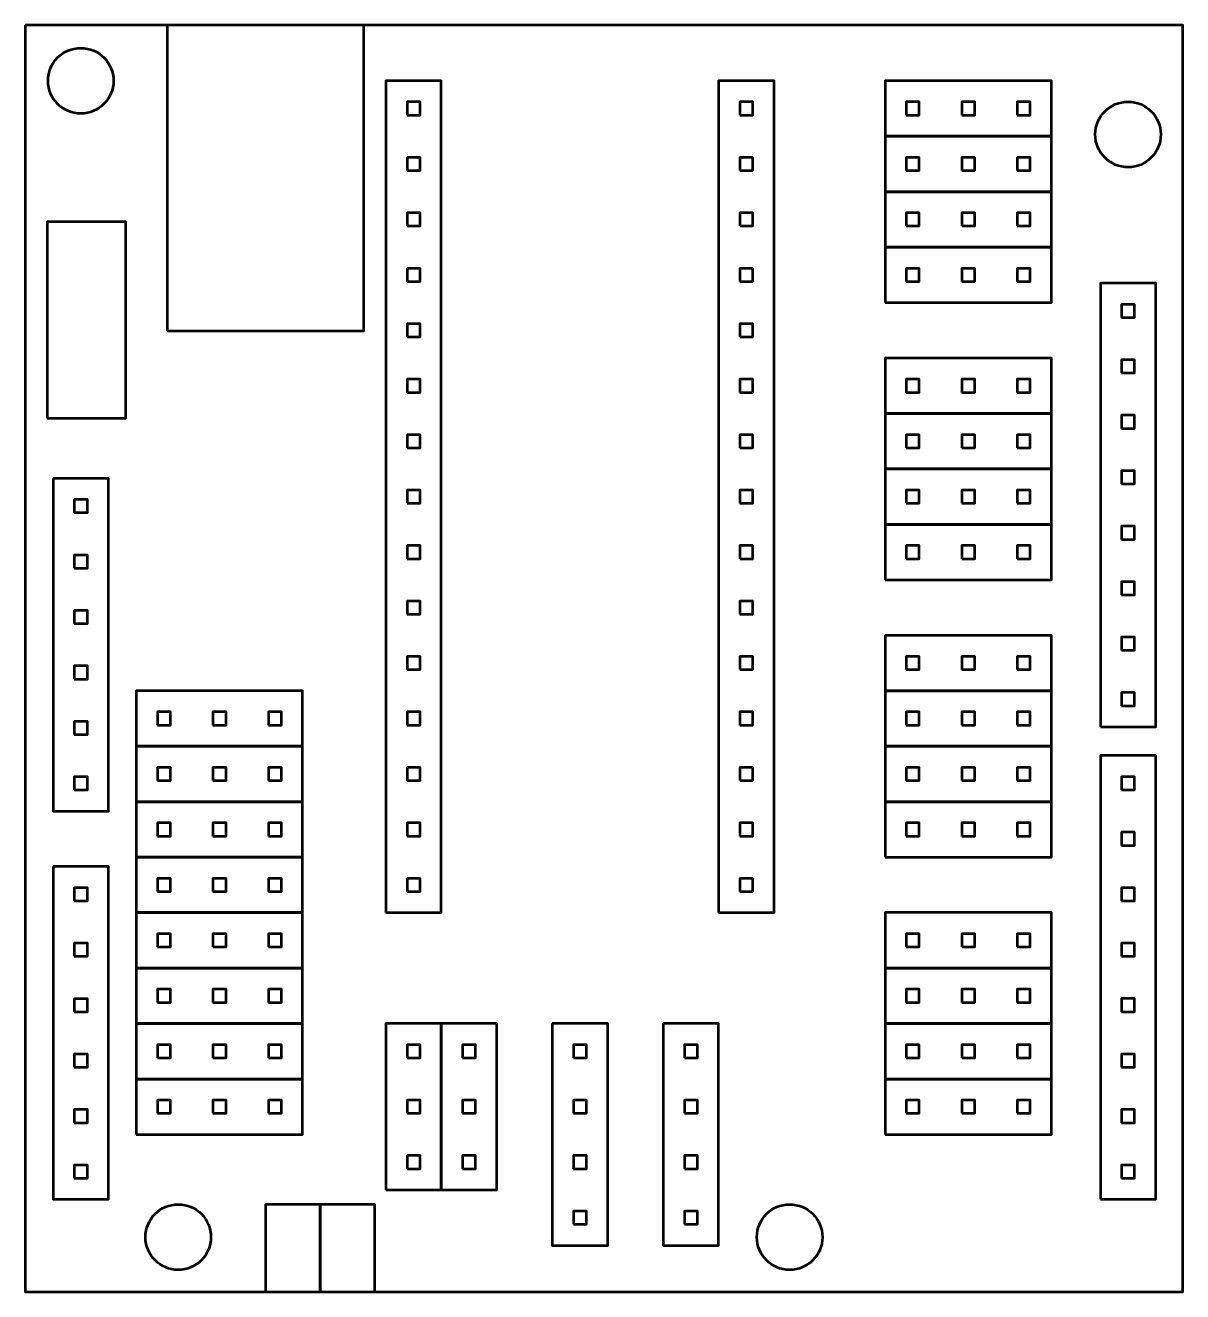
# Model space of a CAD drawing. Header units: centimetres. Extents: x -55 to 43, y -73 to 74.
# Drawn here: x 27.35 to 32.65, y 46.6 to 52.4 of the extents above; entities that cross this region are included whole.
import ezdxf

# ---------------------------------------------------------------- set-up
doc = ezdxf.new("R2010")
doc.units = ezdxf.units.CM
doc.header["$MEASUREMENT"] = 0
doc.layers.add('Layer 1', color=7, linetype='Continuous')

msp = doc.modelspace()

# ---------------------------------------------------------------- linework, layer by layer
at = {"layer": 'Layer 1', "lineweight": 53}
for points in [[(28, 51), (28.9, 51), (28.9, 52.4), (28, 52.4), (28, 51)], [(29.001, 48.33599), (29.255, 48.33599), (29.255, 52.14599), (29.001, 52.14599), (29.001, 48.33599)], [(30.525, 48.33599), (30.779, 48.33599), (30.779, 52.14599), (30.525, 52.14599), (30.525, 48.33599)], [(29.098, 51.989), (29.158, 51.989), (29.158, 52.049), (29.098, 52.049), (29.098, 51.989)], [(30.622, 51.989), (30.682, 51.989), (30.682, 52.049), (30.622, 52.049), (30.622, 51.989)], [(29.098, 51.735), (29.158, 51.735), (29.158, 51.795), (29.098, 51.795), (29.098, 51.735)], [(30.622, 51.735), (30.682, 51.735), (30.682, 51.795), (30.622, 51.795), (30.622, 51.735)], [(29.098, 51.481), (29.158, 51.481), (29.158, 51.541), (29.098, 51.541), (29.098, 51.481)], [(30.622, 51.481), (30.682, 51.481), (30.682, 51.541), (30.622, 51.541), (30.622, 51.481)], [(27.45, 50.6), (27.81, 50.6), (27.81, 51.5), (27.45, 51.5), (27.45, 50.6)], [(29.098, 51.227), (29.158, 51.227), (29.158, 51.287), (29.098, 51.287), (29.098, 51.227)], [(30.622, 51.227), (30.682, 51.227), (30.682, 51.287), (30.622, 51.287), (30.622, 51.227)], [(32.273, 49.18675), (32.527, 49.18675), (32.527, 51.21875), (32.273, 51.21875), (32.273, 49.18675)], [(32.37, 51.06175), (32.43, 51.06175), (32.43, 51.12175), (32.37, 51.12175), (32.37, 51.06175)], [(29.098, 50.973), (29.158, 50.973), (29.158, 51.033), (29.098, 51.033), (29.098, 50.973)], [(30.622, 50.973), (30.682, 50.973), (30.682, 51.033), (30.622, 51.033), (30.622, 50.973)], [(32.37, 50.80775), (32.43, 50.80775), (32.43, 50.86775), (32.37, 50.86775), (32.37, 50.80775)], [(29.098, 50.719), (29.158, 50.719), (29.158, 50.779), (29.098, 50.779), (29.098, 50.719)], [(30.622, 50.719), (30.682, 50.719), (30.682, 50.779), (30.622, 50.779), (30.622, 50.719)], [(32.37, 50.55375), (32.43, 50.55375), (32.43, 50.61375), (32.37, 50.61375), (32.37, 50.55375)], [(29.098, 50.465), (29.158, 50.465), (29.158, 50.525), (29.098, 50.525), (29.098, 50.465)], [(30.622, 50.465), (30.682, 50.465), (30.682, 50.525), (30.622, 50.525), (30.622, 50.465)], [(32.37, 50.29975), (32.43, 50.29975), (32.43, 50.35975), (32.37, 50.35975), (32.37, 50.29975)], [(27.574, 50.168), (27.634, 50.168), (27.634, 50.228), (27.574, 50.228), (27.574, 50.168)], [(29.098, 50.211), (29.158, 50.211), (29.158, 50.271), (29.098, 50.271), (29.098, 50.211)], [(30.622, 50.211), (30.682, 50.211), (30.682, 50.271), (30.622, 50.271), (30.622, 50.211)], [(32.37, 50.04575), (32.43, 50.04575), (32.43, 50.10575), (32.37, 50.10575), (32.37, 50.04575)], [(29.098, 49.957), (29.158, 49.957), (29.158, 50.017), (29.098, 50.017), (29.098, 49.957)], [(30.622, 49.957), (30.682, 49.957), (30.682, 50.017), (30.622, 50.017), (30.622, 49.957)], [(27.574, 49.914), (27.634, 49.914), (27.634, 49.974), (27.574, 49.974), (27.574, 49.914)], [(32.37, 49.79175), (32.43, 49.79175), (32.43, 49.85175), (32.37, 49.85175), (32.37, 49.79175)], [(27.574, 49.66), (27.634, 49.66), (27.634, 49.72), (27.574, 49.72), (27.574, 49.66)], [(29.098, 49.703), (29.158, 49.703), (29.158, 49.763), (29.098, 49.763), (29.098, 49.703)], [(30.622, 49.703), (30.682, 49.703), (30.682, 49.763), (30.622, 49.763), (30.622, 49.703)], [(32.37, 49.53775), (32.43, 49.53775), (32.43, 49.59775), (32.37, 49.59775), (32.37, 49.53775)], [(29.098, 49.449), (29.158, 49.449), (29.158, 49.509), (29.098, 49.509), (29.098, 49.449)], [(30.622, 49.449), (30.682, 49.449), (30.682, 49.509), (30.622, 49.509), (30.622, 49.449)], [(27.574, 49.406), (27.634, 49.406), (27.634, 49.466), (27.574, 49.466), (27.574, 49.406)], [(32.37, 49.28375), (32.43, 49.28375), (32.43, 49.34375), (32.37, 49.34375), (32.37, 49.28375)], [(29.098, 49.195), (29.158, 49.195), (29.158, 49.255), (29.098, 49.255), (29.098, 49.195)], [(30.622, 49.195), (30.682, 49.195), (30.682, 49.255), (30.622, 49.255), (30.622, 49.195)], [(27.574, 49.152), (27.634, 49.152), (27.634, 49.212), (27.574, 49.212), (27.574, 49.152)], [(32.273, 47.02301), (32.527, 47.02301), (32.527, 49.05501), (32.273, 49.05501), (32.273, 47.02301)], [(27.574, 48.898), (27.634, 48.898), (27.634, 48.958), (27.574, 48.958), (27.574, 48.898)], [(29.098, 48.941), (29.158, 48.941), (29.158, 49.001), (29.098, 49.001), (29.098, 48.941)], [(30.622, 48.941), (30.682, 48.941), (30.682, 49.001), (30.622, 49.001), (30.622, 48.941)], [(32.37, 48.89801), (32.43, 48.89801), (32.43, 48.95801), (32.37, 48.95801), (32.37, 48.89801)], [(29.098, 48.687), (29.158, 48.687), (29.158, 48.747), (29.098, 48.747), (29.098, 48.687)], [(30.622, 48.687), (30.682, 48.687), (30.682, 48.747), (30.622, 48.747), (30.622, 48.687)], [(32.37, 48.64401), (32.43, 48.64401), (32.43, 48.70401), (32.37, 48.70401), (32.37, 48.64401)], [(29.098, 48.433), (29.158, 48.433), (29.158, 48.493), (29.098, 48.493), (29.098, 48.433)], [(30.622, 48.433), (30.682, 48.433), (30.682, 48.493), (30.622, 48.493), (30.622, 48.433)], [(27.574, 48.39), (27.634, 48.39), (27.634, 48.45), (27.574, 48.45), (27.574, 48.39)], [(32.37, 48.39001), (32.43, 48.39001), (32.43, 48.45001), (32.37, 48.45001), (32.37, 48.39001)], [(27.574, 48.136), (27.634, 48.136), (27.634, 48.196), (27.574, 48.196), (27.574, 48.136)], [(32.37, 48.13601), (32.43, 48.13601), (32.43, 48.19601), (32.37, 48.19601), (32.37, 48.13601)], [(27.574, 47.882), (27.634, 47.882), (27.634, 47.942), (27.574, 47.942), (27.574, 47.882)], [(32.37, 47.88201), (32.43, 47.88201), (32.43, 47.94201), (32.37, 47.94201), (32.37, 47.88201)], [(29.001, 47.066), (29.255, 47.066), (29.255, 47.828), (29.001, 47.828), (29.001, 47.066)], [(29.255, 47.066), (29.509, 47.066), (29.509, 47.828), (29.255, 47.828), (29.255, 47.066)], [(27.574, 47.628), (27.634, 47.628), (27.634, 47.688), (27.574, 47.688), (27.574, 47.628)], [(29.098, 47.671), (29.158, 47.671), (29.158, 47.731), (29.098, 47.731), (29.098, 47.671)], [(29.352, 47.671), (29.412, 47.671), (29.412, 47.731), (29.352, 47.731), (29.352, 47.671)], [(29.86, 47.671), (29.92, 47.671), (29.92, 47.731), (29.86, 47.731), (29.86, 47.671)], [(30.368, 47.671), (30.428, 47.671), (30.428, 47.731), (30.368, 47.731), (30.368, 47.671)], [(32.37, 47.62801), (32.43, 47.62801), (32.43, 47.68801), (32.37, 47.68801), (32.37, 47.62801)], [(29.098, 47.417), (29.158, 47.417), (29.158, 47.477), (29.098, 47.477), (29.098, 47.417)], [(29.352, 47.417), (29.412, 47.417), (29.412, 47.477), (29.352, 47.477), (29.352, 47.417)], [(29.86, 47.417), (29.92, 47.417), (29.92, 47.477), (29.86, 47.477), (29.86, 47.417)], [(30.368, 47.417), (30.428, 47.417), (30.428, 47.477), (30.368, 47.477), (30.368, 47.417)], [(27.574, 47.374), (27.634, 47.374), (27.634, 47.434), (27.574, 47.434), (27.574, 47.374)], [(32.37, 47.37401), (32.43, 47.37401), (32.43, 47.43401), (32.37, 47.43401), (32.37, 47.37401)], [(29.098, 47.163), (29.158, 47.163), (29.158, 47.223), (29.098, 47.223), (29.098, 47.163)], [(29.352, 47.163), (29.412, 47.163), (29.412, 47.223), (29.352, 47.223), (29.352, 47.163)], [(29.86, 47.163), (29.92, 47.163), (29.92, 47.223), (29.86, 47.223), (29.86, 47.163)], [(29.86, 47.163), (29.92, 47.163), (29.92, 47.223), (29.86, 47.223), (29.86, 47.163)], [(30.368, 47.163), (30.428, 47.163), (30.428, 47.223), (30.368, 47.223), (30.368, 47.163)], [(30.368, 47.163), (30.428, 47.163), (30.428, 47.223), (30.368, 47.223), (30.368, 47.163)], [(27.574, 47.12), (27.634, 47.12), (27.634, 47.18), (27.574, 47.18), (27.574, 47.12)], [(32.37, 47.12001), (32.43, 47.12001), (32.43, 47.18001), (32.37, 47.18001), (32.37, 47.12001)], [(28.45, 46.6), (28.7, 46.6), (28.7, 47), (28.45, 47), (28.45, 46.6)], [(28.7, 46.6), (28.95, 46.6), (28.95, 47), (28.7, 47), (28.7, 46.6)], [(29.86, 46.909), (29.92, 46.909), (29.92, 46.969), (29.86, 46.969), (29.86, 46.909)], [(30.368, 46.909), (30.428, 46.909), (30.428, 46.969), (30.368, 46.969), (30.368, 46.909)]]:
    msp.add_lwpolyline(points, close=True, dxfattribs=at)
for centre in [(27.604, 52.146), (32.4, 51.9), (28.05, 46.85), (30.85, 46.85)]:
    msp.add_ellipse(centre, major_axis=(0, 0.15), ratio=1, dxfattribs=at)
for points in [[(27.35, 52.4), (27.35, 52.4), (32.65, 52.4), (32.65, 52.4), (32.65, 52.4), (32.65, 52.4), (32.65, 46.6), (32.65, 46.6), (32.65, 46.6), (32.65, 46.6), (27.35, 46.6), (27.35, 46.6), (27.35, 46.6), (27.35, 46.6), (27.35, 52.4), (27.35, 52.4)], [(31.287, 51.892), (31.287, 51.892), (31.287, 52.146), (31.287, 52.146), (31.287, 52.146), (31.287, 52.146), (32.049, 52.146), (32.049, 52.146), (32.049, 52.146), (32.049, 52.146), (32.049, 51.892), (32.049, 51.892), (32.049, 51.892), (32.049, 51.892), (31.287, 51.892), (31.287, 51.892)], [(31.384, 51.989), (31.384, 51.989), (31.384, 52.049), (31.384, 52.049), (31.384, 52.049), (31.384, 52.049), (31.444, 52.049), (31.444, 52.049), (31.444, 52.049), (31.444, 52.049), (31.444, 51.989), (31.444, 51.989), (31.444, 51.989), (31.444, 51.989), (31.384, 51.989), (31.384, 51.989)], [(31.638, 51.989), (31.638, 51.989), (31.638, 52.049), (31.638, 52.049), (31.638, 52.049), (31.638, 52.049), (31.698, 52.049), (31.698, 52.049), (31.698, 52.049), (31.698, 52.049), (31.698, 51.989), (31.698, 51.989), (31.698, 51.989), (31.698, 51.989), (31.638, 51.989), (31.638, 51.989)], [(31.892, 51.989), (31.892, 51.989), (31.892, 52.049), (31.892, 52.049), (31.892, 52.049), (31.892, 52.049), (31.952, 52.049), (31.952, 52.049), (31.952, 52.049), (31.952, 52.049), (31.952, 51.989), (31.952, 51.989), (31.952, 51.989), (31.952, 51.989), (31.892, 51.989), (31.892, 51.989)], [(31.287, 51.638), (31.287, 51.638), (31.287, 51.892), (31.287, 51.892), (31.287, 51.892), (31.287, 51.892), (32.049, 51.892), (32.049, 51.892), (32.049, 51.892), (32.049, 51.892), (32.049, 51.638), (32.049, 51.638), (32.049, 51.638), (32.049, 51.638), (31.287, 51.638), (31.287, 51.638)], [(31.384, 51.735), (31.384, 51.735), (31.384, 51.795), (31.384, 51.795), (31.384, 51.795), (31.384, 51.795), (31.444, 51.795), (31.444, 51.795), (31.444, 51.795), (31.444, 51.795), (31.444, 51.735), (31.444, 51.735), (31.444, 51.735), (31.444, 51.735), (31.384, 51.735), (31.384, 51.735)], [(31.638, 51.735), (31.638, 51.735), (31.638, 51.795), (31.638, 51.795), (31.638, 51.795), (31.638, 51.795), (31.698, 51.795), (31.698, 51.795), (31.698, 51.795), (31.698, 51.795), (31.698, 51.735), (31.698, 51.735), (31.698, 51.735), (31.698, 51.735), (31.638, 51.735), (31.638, 51.735)], [(31.892, 51.735), (31.892, 51.735), (31.892, 51.795), (31.892, 51.795), (31.892, 51.795), (31.892, 51.795), (31.952, 51.795), (31.952, 51.795), (31.952, 51.795), (31.952, 51.795), (31.952, 51.735), (31.952, 51.735), (31.952, 51.735), (31.952, 51.735), (31.892, 51.735), (31.892, 51.735)], [(31.287, 51.384), (31.287, 51.384), (31.287, 51.638), (31.287, 51.638), (31.287, 51.638), (31.287, 51.638), (32.049, 51.638), (32.049, 51.638), (32.049, 51.638), (32.049, 51.638), (32.049, 51.384), (32.049, 51.384), (32.049, 51.384), (32.049, 51.384), (31.287, 51.384), (31.287, 51.384)], [(31.384, 51.481), (31.384, 51.481), (31.384, 51.541), (31.384, 51.541), (31.384, 51.541), (31.384, 51.541), (31.444, 51.541), (31.444, 51.541), (31.444, 51.541), (31.444, 51.541), (31.444, 51.481), (31.444, 51.481), (31.444, 51.481), (31.444, 51.481), (31.384, 51.481), (31.384, 51.481)], [(31.638, 51.481), (31.638, 51.481), (31.638, 51.541), (31.638, 51.541), (31.638, 51.541), (31.638, 51.541), (31.698, 51.541), (31.698, 51.541), (31.698, 51.541), (31.698, 51.541), (31.698, 51.481), (31.698, 51.481), (31.698, 51.481), (31.698, 51.481), (31.638, 51.481), (31.638, 51.481)], [(31.892, 51.481), (31.892, 51.481), (31.892, 51.541), (31.892, 51.541), (31.892, 51.541), (31.892, 51.541), (31.952, 51.541), (31.952, 51.541), (31.952, 51.541), (31.952, 51.541), (31.952, 51.481), (31.952, 51.481), (31.952, 51.481), (31.952, 51.481), (31.892, 51.481), (31.892, 51.481)], [(31.287, 51.13), (31.287, 51.13), (31.287, 51.384), (31.287, 51.384), (31.287, 51.384), (31.287, 51.384), (32.049, 51.384), (32.049, 51.384), (32.049, 51.384), (32.049, 51.384), (32.049, 51.13), (32.049, 51.13), (32.049, 51.13), (32.049, 51.13), (31.287, 51.13), (31.287, 51.13)], [(31.384, 51.227), (31.384, 51.227), (31.384, 51.287), (31.384, 51.287), (31.384, 51.287), (31.384, 51.287), (31.444, 51.287), (31.444, 51.287), (31.444, 51.287), (31.444, 51.287), (31.444, 51.227), (31.444, 51.227), (31.444, 51.227), (31.444, 51.227), (31.384, 51.227), (31.384, 51.227)], [(31.638, 51.227), (31.638, 51.227), (31.638, 51.287), (31.638, 51.287), (31.638, 51.287), (31.638, 51.287), (31.698, 51.287), (31.698, 51.287), (31.698, 51.287), (31.698, 51.287), (31.698, 51.227), (31.698, 51.227), (31.698, 51.227), (31.698, 51.227), (31.638, 51.227), (31.638, 51.227)], [(31.892, 51.227), (31.892, 51.227), (31.892, 51.287), (31.892, 51.287), (31.892, 51.287), (31.892, 51.287), (31.952, 51.287), (31.952, 51.287), (31.952, 51.287), (31.952, 51.287), (31.952, 51.227), (31.952, 51.227), (31.952, 51.227), (31.952, 51.227), (31.892, 51.227), (31.892, 51.227)], [(31.287, 50.622), (31.287, 50.622), (31.287, 50.876), (31.287, 50.876), (31.287, 50.876), (31.287, 50.876), (32.049, 50.876), (32.049, 50.876), (32.049, 50.876), (32.049, 50.876), (32.049, 50.622), (32.049, 50.622), (32.049, 50.622), (32.049, 50.622), (31.287, 50.622), (31.287, 50.622)], [(31.384, 50.719), (31.384, 50.719), (31.384, 50.779), (31.384, 50.779), (31.384, 50.779), (31.384, 50.779), (31.444, 50.779), (31.444, 50.779), (31.444, 50.779), (31.444, 50.779), (31.444, 50.719), (31.444, 50.719), (31.444, 50.719), (31.444, 50.719), (31.384, 50.719), (31.384, 50.719)], [(31.638, 50.719), (31.638, 50.719), (31.638, 50.779), (31.638, 50.779), (31.638, 50.779), (31.638, 50.779), (31.698, 50.779), (31.698, 50.779), (31.698, 50.779), (31.698, 50.779), (31.698, 50.719), (31.698, 50.719), (31.698, 50.719), (31.698, 50.719), (31.638, 50.719), (31.638, 50.719)], [(31.892, 50.719), (31.892, 50.719), (31.892, 50.779), (31.892, 50.779), (31.892, 50.779), (31.892, 50.779), (31.952, 50.779), (31.952, 50.779), (31.952, 50.779), (31.952, 50.779), (31.952, 50.719), (31.952, 50.719), (31.952, 50.719), (31.952, 50.719), (31.892, 50.719), (31.892, 50.719)], [(31.287, 50.368), (31.287, 50.368), (31.287, 50.622), (31.287, 50.622), (31.287, 50.622), (31.287, 50.622), (32.049, 50.622), (32.049, 50.622), (32.049, 50.622), (32.049, 50.622), (32.049, 50.368), (32.049, 50.368), (32.049, 50.368), (32.049, 50.368), (31.287, 50.368), (31.287, 50.368)], [(31.384, 50.465), (31.384, 50.465), (31.384, 50.525), (31.384, 50.525), (31.384, 50.525), (31.384, 50.525), (31.444, 50.525), (31.444, 50.525), (31.444, 50.525), (31.444, 50.525), (31.444, 50.465), (31.444, 50.465), (31.444, 50.465), (31.444, 50.465), (31.384, 50.465), (31.384, 50.465)], [(31.638, 50.465), (31.638, 50.465), (31.638, 50.525), (31.638, 50.525), (31.638, 50.525), (31.638, 50.525), (31.698, 50.525), (31.698, 50.525), (31.698, 50.525), (31.698, 50.525), (31.698, 50.465), (31.698, 50.465), (31.698, 50.465), (31.698, 50.465), (31.638, 50.465), (31.638, 50.465)], [(31.892, 50.465), (31.892, 50.465), (31.892, 50.525), (31.892, 50.525), (31.892, 50.525), (31.892, 50.525), (31.952, 50.525), (31.952, 50.525), (31.952, 50.525), (31.952, 50.525), (31.952, 50.465), (31.952, 50.465), (31.952, 50.465), (31.952, 50.465), (31.892, 50.465), (31.892, 50.465)], [(31.287, 50.114), (31.287, 50.114), (31.287, 50.368), (31.287, 50.368), (31.287, 50.368), (31.287, 50.368), (32.049, 50.368), (32.049, 50.368), (32.049, 50.368), (32.049, 50.368), (32.049, 50.114), (32.049, 50.114), (32.049, 50.114), (32.049, 50.114), (31.287, 50.114), (31.287, 50.114)], [(27.477, 50.325), (27.477, 50.325), (27.731, 50.325), (27.731, 50.325), (27.731, 50.325), (27.731, 50.325), (27.731, 48.801), (27.731, 48.801), (27.731, 48.801), (27.731, 48.801), (27.477, 48.801), (27.477, 48.801), (27.477, 48.801), (27.477, 48.801), (27.477, 50.325), (27.477, 50.325)], [(31.384, 50.211), (31.384, 50.211), (31.384, 50.271), (31.384, 50.271), (31.384, 50.271), (31.384, 50.271), (31.444, 50.271), (31.444, 50.271), (31.444, 50.271), (31.444, 50.271), (31.444, 50.211), (31.444, 50.211), (31.444, 50.211), (31.444, 50.211), (31.384, 50.211), (31.384, 50.211)], [(31.638, 50.211), (31.638, 50.211), (31.638, 50.271), (31.638, 50.271), (31.638, 50.271), (31.638, 50.271), (31.698, 50.271), (31.698, 50.271), (31.698, 50.271), (31.698, 50.271), (31.698, 50.211), (31.698, 50.211), (31.698, 50.211), (31.698, 50.211), (31.638, 50.211), (31.638, 50.211)], [(31.892, 50.211), (31.892, 50.211), (31.892, 50.271), (31.892, 50.271), (31.892, 50.271), (31.892, 50.271), (31.952, 50.271), (31.952, 50.271), (31.952, 50.271), (31.952, 50.271), (31.952, 50.211), (31.952, 50.211), (31.952, 50.211), (31.952, 50.211), (31.892, 50.211), (31.892, 50.211)], [(31.287, 49.86), (31.287, 49.86), (31.287, 50.114), (31.287, 50.114), (31.287, 50.114), (31.287, 50.114), (32.049, 50.114), (32.049, 50.114), (32.049, 50.114), (32.049, 50.114), (32.049, 49.86), (32.049, 49.86), (32.049, 49.86), (32.049, 49.86), (31.287, 49.86), (31.287, 49.86)], [(31.384, 49.957), (31.384, 49.957), (31.384, 50.017), (31.384, 50.017), (31.384, 50.017), (31.384, 50.017), (31.444, 50.017), (31.444, 50.017), (31.444, 50.017), (31.444, 50.017), (31.444, 49.957), (31.444, 49.957), (31.444, 49.957), (31.444, 49.957), (31.384, 49.957), (31.384, 49.957)], [(31.638, 49.957), (31.638, 49.957), (31.638, 50.017), (31.638, 50.017), (31.638, 50.017), (31.638, 50.017), (31.698, 50.017), (31.698, 50.017), (31.698, 50.017), (31.698, 50.017), (31.698, 49.957), (31.698, 49.957), (31.698, 49.957), (31.698, 49.957), (31.638, 49.957), (31.638, 49.957)], [(31.892, 49.957), (31.892, 49.957), (31.892, 50.017), (31.892, 50.017), (31.892, 50.017), (31.892, 50.017), (31.952, 50.017), (31.952, 50.017), (31.952, 50.017), (31.952, 50.017), (31.952, 49.957), (31.952, 49.957), (31.952, 49.957), (31.952, 49.957), (31.892, 49.957), (31.892, 49.957)], [(31.287, 49.352), (31.287, 49.352), (31.287, 49.606), (31.287, 49.606), (31.287, 49.606), (31.287, 49.606), (32.049, 49.606), (32.049, 49.606), (32.049, 49.606), (32.049, 49.606), (32.049, 49.352), (32.049, 49.352), (32.049, 49.352), (32.049, 49.352), (31.287, 49.352), (31.287, 49.352)], [(31.384, 49.449), (31.384, 49.449), (31.384, 49.509), (31.384, 49.509), (31.384, 49.509), (31.384, 49.509), (31.444, 49.509), (31.444, 49.509), (31.444, 49.509), (31.444, 49.509), (31.444, 49.449), (31.444, 49.449), (31.444, 49.449), (31.444, 49.449), (31.384, 49.449), (31.384, 49.449)], [(31.638, 49.449), (31.638, 49.449), (31.638, 49.509), (31.638, 49.509), (31.638, 49.509), (31.638, 49.509), (31.698, 49.509), (31.698, 49.509), (31.698, 49.509), (31.698, 49.509), (31.698, 49.449), (31.698, 49.449), (31.698, 49.449), (31.698, 49.449), (31.638, 49.449), (31.638, 49.449)], [(31.892, 49.449), (31.892, 49.449), (31.892, 49.509), (31.892, 49.509), (31.892, 49.509), (31.892, 49.509), (31.952, 49.509), (31.952, 49.509), (31.952, 49.509), (31.952, 49.509), (31.952, 49.449), (31.952, 49.449), (31.952, 49.449), (31.952, 49.449), (31.892, 49.449), (31.892, 49.449)], [(27.858, 49.098), (27.858, 49.098), (27.858, 49.352), (27.858, 49.352), (27.858, 49.352), (27.858, 49.352), (28.62, 49.352), (28.62, 49.352), (28.62, 49.352), (28.62, 49.352), (28.62, 49.098), (28.62, 49.098), (28.62, 49.098), (28.62, 49.098), (27.858, 49.098), (27.858, 49.098)], [(31.287, 49.098), (31.287, 49.098), (31.287, 49.352), (31.287, 49.352), (31.287, 49.352), (31.287, 49.352), (32.049, 49.352), (32.049, 49.352), (32.049, 49.352), (32.049, 49.352), (32.049, 49.098), (32.049, 49.098), (32.049, 49.098), (32.049, 49.098), (31.287, 49.098), (31.287, 49.098)], [(27.955, 49.195), (27.955, 49.195), (27.955, 49.255), (27.955, 49.255), (27.955, 49.255), (27.955, 49.255), (28.015, 49.255), (28.015, 49.255), (28.015, 49.255), (28.015, 49.255), (28.015, 49.195), (28.015, 49.195), (28.015, 49.195), (28.015, 49.195), (27.955, 49.195), (27.955, 49.195)], [(28.209, 49.195), (28.209, 49.195), (28.209, 49.255), (28.209, 49.255), (28.209, 49.255), (28.209, 49.255), (28.269, 49.255), (28.269, 49.255), (28.269, 49.255), (28.269, 49.255), (28.269, 49.195), (28.269, 49.195), (28.269, 49.195), (28.269, 49.195), (28.209, 49.195), (28.209, 49.195)], [(28.463, 49.195), (28.463, 49.195), (28.463, 49.255), (28.463, 49.255), (28.463, 49.255), (28.463, 49.255), (28.523, 49.255), (28.523, 49.255), (28.523, 49.255), (28.523, 49.255), (28.523, 49.195), (28.523, 49.195), (28.523, 49.195), (28.523, 49.195), (28.463, 49.195), (28.463, 49.195)], [(31.384, 49.195), (31.384, 49.195), (31.384, 49.255), (31.384, 49.255), (31.384, 49.255), (31.384, 49.255), (31.444, 49.255), (31.444, 49.255), (31.444, 49.255), (31.444, 49.255), (31.444, 49.195), (31.444, 49.195), (31.444, 49.195), (31.444, 49.195), (31.384, 49.195), (31.384, 49.195)], [(31.638, 49.195), (31.638, 49.195), (31.638, 49.255), (31.638, 49.255), (31.638, 49.255), (31.638, 49.255), (31.698, 49.255), (31.698, 49.255), (31.698, 49.255), (31.698, 49.255), (31.698, 49.195), (31.698, 49.195), (31.698, 49.195), (31.698, 49.195), (31.638, 49.195), (31.638, 49.195)], [(31.892, 49.195), (31.892, 49.195), (31.892, 49.255), (31.892, 49.255), (31.892, 49.255), (31.892, 49.255), (31.952, 49.255), (31.952, 49.255), (31.952, 49.255), (31.952, 49.255), (31.952, 49.195), (31.952, 49.195), (31.952, 49.195), (31.952, 49.195), (31.892, 49.195), (31.892, 49.195)], [(27.858, 48.844), (27.858, 48.844), (27.858, 49.098), (27.858, 49.098), (27.858, 49.098), (27.858, 49.098), (28.62, 49.098), (28.62, 49.098), (28.62, 49.098), (28.62, 49.098), (28.62, 48.844), (28.62, 48.844), (28.62, 48.844), (28.62, 48.844), (27.858, 48.844), (27.858, 48.844)], [(31.287, 48.844), (31.287, 48.844), (31.287, 49.098), (31.287, 49.098), (31.287, 49.098), (31.287, 49.098), (32.049, 49.098), (32.049, 49.098), (32.049, 49.098), (32.049, 49.098), (32.049, 48.844), (32.049, 48.844), (32.049, 48.844), (32.049, 48.844), (31.287, 48.844), (31.287, 48.844)], [(27.955, 48.941), (27.955, 48.941), (27.955, 49.001), (27.955, 49.001), (27.955, 49.001), (27.955, 49.001), (28.015, 49.001), (28.015, 49.001), (28.015, 49.001), (28.015, 49.001), (28.015, 48.941), (28.015, 48.941), (28.015, 48.941), (28.015, 48.941), (27.955, 48.941), (27.955, 48.941)], [(28.209, 48.941), (28.209, 48.941), (28.209, 49.001), (28.209, 49.001), (28.209, 49.001), (28.209, 49.001), (28.269, 49.001), (28.269, 49.001), (28.269, 49.001), (28.269, 49.001), (28.269, 48.941), (28.269, 48.941), (28.269, 48.941), (28.269, 48.941), (28.209, 48.941), (28.209, 48.941)], [(28.463, 48.941), (28.463, 48.941), (28.463, 49.001), (28.463, 49.001), (28.463, 49.001), (28.463, 49.001), (28.523, 49.001), (28.523, 49.001), (28.523, 49.001), (28.523, 49.001), (28.523, 48.941), (28.523, 48.941), (28.523, 48.941), (28.523, 48.941), (28.463, 48.941), (28.463, 48.941)], [(31.384, 48.941), (31.384, 48.941), (31.384, 49.001), (31.384, 49.001), (31.384, 49.001), (31.384, 49.001), (31.444, 49.001), (31.444, 49.001), (31.444, 49.001), (31.444, 49.001), (31.444, 48.941), (31.444, 48.941), (31.444, 48.941), (31.444, 48.941), (31.384, 48.941), (31.384, 48.941)], [(31.638, 48.941), (31.638, 48.941), (31.638, 49.001), (31.638, 49.001), (31.638, 49.001), (31.638, 49.001), (31.698, 49.001), (31.698, 49.001), (31.698, 49.001), (31.698, 49.001), (31.698, 48.941), (31.698, 48.941), (31.698, 48.941), (31.698, 48.941), (31.638, 48.941), (31.638, 48.941)], [(31.892, 48.941), (31.892, 48.941), (31.892, 49.001), (31.892, 49.001), (31.892, 49.001), (31.892, 49.001), (31.952, 49.001), (31.952, 49.001), (31.952, 49.001), (31.952, 49.001), (31.952, 48.941), (31.952, 48.941), (31.952, 48.941), (31.952, 48.941), (31.892, 48.941), (31.892, 48.941)], [(27.858, 48.59), (27.858, 48.59), (27.858, 48.844), (27.858, 48.844), (27.858, 48.844), (27.858, 48.844), (28.62, 48.844), (28.62, 48.844), (28.62, 48.844), (28.62, 48.844), (28.62, 48.59), (28.62, 48.59), (28.62, 48.59), (28.62, 48.59), (27.858, 48.59), (27.858, 48.59)], [(31.287, 48.59), (31.287, 48.59), (31.287, 48.844), (31.287, 48.844), (31.287, 48.844), (31.287, 48.844), (32.049, 48.844), (32.049, 48.844), (32.049, 48.844), (32.049, 48.844), (32.049, 48.59), (32.049, 48.59), (32.049, 48.59), (32.049, 48.59), (31.287, 48.59), (31.287, 48.59)], [(27.955, 48.687), (27.955, 48.687), (27.955, 48.747), (27.955, 48.747), (27.955, 48.747), (27.955, 48.747), (28.015, 48.747), (28.015, 48.747), (28.015, 48.747), (28.015, 48.747), (28.015, 48.687), (28.015, 48.687), (28.015, 48.687), (28.015, 48.687), (27.955, 48.687), (27.955, 48.687)], [(28.209, 48.687), (28.209, 48.687), (28.209, 48.747), (28.209, 48.747), (28.209, 48.747), (28.209, 48.747), (28.269, 48.747), (28.269, 48.747), (28.269, 48.747), (28.269, 48.747), (28.269, 48.687), (28.269, 48.687), (28.269, 48.687), (28.269, 48.687), (28.209, 48.687), (28.209, 48.687)], [(28.463, 48.687), (28.463, 48.687), (28.463, 48.747), (28.463, 48.747), (28.463, 48.747), (28.463, 48.747), (28.523, 48.747), (28.523, 48.747), (28.523, 48.747), (28.523, 48.747), (28.523, 48.687), (28.523, 48.687), (28.523, 48.687), (28.523, 48.687), (28.463, 48.687), (28.463, 48.687)], [(31.384, 48.687), (31.384, 48.687), (31.384, 48.747), (31.384, 48.747), (31.384, 48.747), (31.384, 48.747), (31.444, 48.747), (31.444, 48.747), (31.444, 48.747), (31.444, 48.747), (31.444, 48.687), (31.444, 48.687), (31.444, 48.687), (31.444, 48.687), (31.384, 48.687), (31.384, 48.687)], [(31.638, 48.687), (31.638, 48.687), (31.638, 48.747), (31.638, 48.747), (31.638, 48.747), (31.638, 48.747), (31.698, 48.747), (31.698, 48.747), (31.698, 48.747), (31.698, 48.747), (31.698, 48.687), (31.698, 48.687), (31.698, 48.687), (31.698, 48.687), (31.638, 48.687), (31.638, 48.687)], [(31.892, 48.687), (31.892, 48.687), (31.892, 48.747), (31.892, 48.747), (31.892, 48.747), (31.892, 48.747), (31.952, 48.747), (31.952, 48.747), (31.952, 48.747), (31.952, 48.747), (31.952, 48.687), (31.952, 48.687), (31.952, 48.687), (31.952, 48.687), (31.892, 48.687), (31.892, 48.687)], [(27.477, 48.547), (27.477, 48.547), (27.731, 48.547), (27.731, 48.547), (27.731, 48.547), (27.731, 48.547), (27.731, 47.023), (27.731, 47.023), (27.731, 47.023), (27.731, 47.023), (27.477, 47.023), (27.477, 47.023), (27.477, 47.023), (27.477, 47.023), (27.477, 48.547), (27.477, 48.547)], [(27.858, 48.336), (27.858, 48.336), (27.858, 48.59), (27.858, 48.59), (27.858, 48.59), (27.858, 48.59), (28.62, 48.59), (28.62, 48.59), (28.62, 48.59), (28.62, 48.59), (28.62, 48.336), (28.62, 48.336), (28.62, 48.336), (28.62, 48.336), (27.858, 48.336), (27.858, 48.336)], [(27.955, 48.433), (27.955, 48.433), (27.955, 48.493), (27.955, 48.493), (27.955, 48.493), (27.955, 48.493), (28.015, 48.493), (28.015, 48.493), (28.015, 48.493), (28.015, 48.493), (28.015, 48.433), (28.015, 48.433), (28.015, 48.433), (28.015, 48.433), (27.955, 48.433), (27.955, 48.433)], [(28.209, 48.433), (28.209, 48.433), (28.209, 48.493), (28.209, 48.493), (28.209, 48.493), (28.209, 48.493), (28.269, 48.493), (28.269, 48.493), (28.269, 48.493), (28.269, 48.493), (28.269, 48.433), (28.269, 48.433), (28.269, 48.433), (28.269, 48.433), (28.209, 48.433), (28.209, 48.433)], [(28.463, 48.433), (28.463, 48.433), (28.463, 48.493), (28.463, 48.493), (28.463, 48.493), (28.463, 48.493), (28.523, 48.493), (28.523, 48.493), (28.523, 48.493), (28.523, 48.493), (28.523, 48.433), (28.523, 48.433), (28.523, 48.433), (28.523, 48.433), (28.463, 48.433), (28.463, 48.433)], [(27.858, 48.082), (27.858, 48.082), (27.858, 48.336), (27.858, 48.336), (27.858, 48.336), (27.858, 48.336), (28.62, 48.336), (28.62, 48.336), (28.62, 48.336), (28.62, 48.336), (28.62, 48.082), (28.62, 48.082), (28.62, 48.082), (28.62, 48.082), (27.858, 48.082), (27.858, 48.082)], [(31.287, 48.082), (31.287, 48.082), (31.287, 48.336), (31.287, 48.336), (31.287, 48.336), (31.287, 48.336), (32.049, 48.336), (32.049, 48.336), (32.049, 48.336), (32.049, 48.336), (32.049, 48.082), (32.049, 48.082), (32.049, 48.082), (32.049, 48.082), (31.287, 48.082), (31.287, 48.082)], [(27.955, 48.179), (27.955, 48.179), (27.955, 48.239), (27.955, 48.239), (27.955, 48.239), (27.955, 48.239), (28.015, 48.239), (28.015, 48.239), (28.015, 48.239), (28.015, 48.239), (28.015, 48.179), (28.015, 48.179), (28.015, 48.179), (28.015, 48.179), (27.955, 48.179), (27.955, 48.179)], [(28.209, 48.179), (28.209, 48.179), (28.209, 48.239), (28.209, 48.239), (28.209, 48.239), (28.209, 48.239), (28.269, 48.239), (28.269, 48.239), (28.269, 48.239), (28.269, 48.239), (28.269, 48.179), (28.269, 48.179), (28.269, 48.179), (28.269, 48.179), (28.209, 48.179), (28.209, 48.179)], [(28.463, 48.179), (28.463, 48.179), (28.463, 48.239), (28.463, 48.239), (28.463, 48.239), (28.463, 48.239), (28.523, 48.239), (28.523, 48.239), (28.523, 48.239), (28.523, 48.239), (28.523, 48.179), (28.523, 48.179), (28.523, 48.179), (28.523, 48.179), (28.463, 48.179), (28.463, 48.179)], [(31.384, 48.179), (31.384, 48.179), (31.384, 48.239), (31.384, 48.239), (31.384, 48.239), (31.384, 48.239), (31.444, 48.239), (31.444, 48.239), (31.444, 48.239), (31.444, 48.239), (31.444, 48.179), (31.444, 48.179), (31.444, 48.179), (31.444, 48.179), (31.384, 48.179), (31.384, 48.179)], [(31.638, 48.179), (31.638, 48.179), (31.638, 48.239), (31.638, 48.239), (31.638, 48.239), (31.638, 48.239), (31.698, 48.239), (31.698, 48.239), (31.698, 48.239), (31.698, 48.239), (31.698, 48.179), (31.698, 48.179), (31.698, 48.179), (31.698, 48.179), (31.638, 48.179), (31.638, 48.179)], [(31.892, 48.179), (31.892, 48.179), (31.892, 48.239), (31.892, 48.239), (31.892, 48.239), (31.892, 48.239), (31.952, 48.239), (31.952, 48.239), (31.952, 48.239), (31.952, 48.239), (31.952, 48.179), (31.952, 48.179), (31.952, 48.179), (31.952, 48.179), (31.892, 48.179), (31.892, 48.179)], [(27.858, 47.828), (27.858, 47.828), (27.858, 48.082), (27.858, 48.082), (27.858, 48.082), (27.858, 48.082), (28.62, 48.082), (28.62, 48.082), (28.62, 48.082), (28.62, 48.082), (28.62, 47.828), (28.62, 47.828), (28.62, 47.828), (28.62, 47.828), (27.858, 47.828), (27.858, 47.828)], [(31.287, 47.828), (31.287, 47.828), (31.287, 48.082), (31.287, 48.082), (31.287, 48.082), (31.287, 48.082), (32.049, 48.082), (32.049, 48.082), (32.049, 48.082), (32.049, 48.082), (32.049, 47.828), (32.049, 47.828), (32.049, 47.828), (32.049, 47.828), (31.287, 47.828), (31.287, 47.828)], [(27.955, 47.925), (27.955, 47.925), (27.955, 47.985), (27.955, 47.985), (27.955, 47.985), (27.955, 47.985), (28.015, 47.985), (28.015, 47.985), (28.015, 47.985), (28.015, 47.985), (28.015, 47.925), (28.015, 47.925), (28.015, 47.925), (28.015, 47.925), (27.955, 47.925), (27.955, 47.925)], [(28.209, 47.925), (28.209, 47.925), (28.209, 47.985), (28.209, 47.985), (28.209, 47.985), (28.209, 47.985), (28.269, 47.985), (28.269, 47.985), (28.269, 47.985), (28.269, 47.985), (28.269, 47.925), (28.269, 47.925), (28.269, 47.925), (28.269, 47.925), (28.209, 47.925), (28.209, 47.925)], [(28.463, 47.925), (28.463, 47.925), (28.463, 47.985), (28.463, 47.985), (28.463, 47.985), (28.463, 47.985), (28.523, 47.985), (28.523, 47.985), (28.523, 47.985), (28.523, 47.985), (28.523, 47.925), (28.523, 47.925), (28.523, 47.925), (28.523, 47.925), (28.463, 47.925), (28.463, 47.925)], [(31.384, 47.925), (31.384, 47.925), (31.384, 47.985), (31.384, 47.985), (31.384, 47.985), (31.384, 47.985), (31.444, 47.985), (31.444, 47.985), (31.444, 47.985), (31.444, 47.985), (31.444, 47.925), (31.444, 47.925), (31.444, 47.925), (31.444, 47.925), (31.384, 47.925), (31.384, 47.925)], [(31.638, 47.925), (31.638, 47.925), (31.638, 47.985), (31.638, 47.985), (31.638, 47.985), (31.638, 47.985), (31.698, 47.985), (31.698, 47.985), (31.698, 47.985), (31.698, 47.985), (31.698, 47.925), (31.698, 47.925), (31.698, 47.925), (31.698, 47.925), (31.638, 47.925), (31.638, 47.925)], [(31.892, 47.925), (31.892, 47.925), (31.892, 47.985), (31.892, 47.985), (31.892, 47.985), (31.892, 47.985), (31.952, 47.985), (31.952, 47.985), (31.952, 47.985), (31.952, 47.985), (31.952, 47.925), (31.952, 47.925), (31.952, 47.925), (31.952, 47.925), (31.892, 47.925), (31.892, 47.925)], [(27.858, 47.574), (27.858, 47.574), (27.858, 47.828), (27.858, 47.828), (27.858, 47.828), (27.858, 47.828), (28.62, 47.828), (28.62, 47.828), (28.62, 47.828), (28.62, 47.828), (28.62, 47.574), (28.62, 47.574), (28.62, 47.574), (28.62, 47.574), (27.858, 47.574), (27.858, 47.574)], [(29.763, 47.828), (29.763, 47.828), (30.017, 47.828), (30.017, 47.828), (30.017, 47.828), (30.017, 47.828), (30.017, 46.812), (30.017, 46.812), (30.017, 46.812), (30.017, 46.812), (29.763, 46.812), (29.763, 46.812), (29.763, 46.812), (29.763, 46.812), (29.763, 47.828), (29.763, 47.828)], [(30.271, 47.828), (30.271, 47.828), (30.525, 47.828), (30.525, 47.828), (30.525, 47.828), (30.525, 47.828), (30.525, 46.812), (30.525, 46.812), (30.525, 46.812), (30.525, 46.812), (30.271, 46.812), (30.271, 46.812), (30.271, 46.812), (30.271, 46.812), (30.271, 47.828), (30.271, 47.828)], [(31.287, 47.574), (31.287, 47.574), (31.287, 47.828), (31.287, 47.828), (31.287, 47.828), (31.287, 47.828), (32.049, 47.828), (32.049, 47.828), (32.049, 47.828), (32.049, 47.828), (32.049, 47.574), (32.049, 47.574), (32.049, 47.574), (32.049, 47.574), (31.287, 47.574), (31.287, 47.574)], [(27.955, 47.671), (27.955, 47.671), (27.955, 47.731), (27.955, 47.731), (27.955, 47.731), (27.955, 47.731), (28.015, 47.731), (28.015, 47.731), (28.015, 47.731), (28.015, 47.731), (28.015, 47.671), (28.015, 47.671), (28.015, 47.671), (28.015, 47.671), (27.955, 47.671), (27.955, 47.671)], [(28.209, 47.671), (28.209, 47.671), (28.209, 47.731), (28.209, 47.731), (28.209, 47.731), (28.209, 47.731), (28.269, 47.731), (28.269, 47.731), (28.269, 47.731), (28.269, 47.731), (28.269, 47.671), (28.269, 47.671), (28.269, 47.671), (28.269, 47.671), (28.209, 47.671), (28.209, 47.671)], [(28.463, 47.671), (28.463, 47.671), (28.463, 47.731), (28.463, 47.731), (28.463, 47.731), (28.463, 47.731), (28.523, 47.731), (28.523, 47.731), (28.523, 47.731), (28.523, 47.731), (28.523, 47.671), (28.523, 47.671), (28.523, 47.671), (28.523, 47.671), (28.463, 47.671), (28.463, 47.671)], [(31.384, 47.671), (31.384, 47.671), (31.384, 47.731), (31.384, 47.731), (31.384, 47.731), (31.384, 47.731), (31.444, 47.731), (31.444, 47.731), (31.444, 47.731), (31.444, 47.731), (31.444, 47.671), (31.444, 47.671), (31.444, 47.671), (31.444, 47.671), (31.384, 47.671), (31.384, 47.671)], [(31.638, 47.671), (31.638, 47.671), (31.638, 47.731), (31.638, 47.731), (31.638, 47.731), (31.638, 47.731), (31.698, 47.731), (31.698, 47.731), (31.698, 47.731), (31.698, 47.731), (31.698, 47.671), (31.698, 47.671), (31.698, 47.671), (31.698, 47.671), (31.638, 47.671), (31.638, 47.671)], [(31.892, 47.671), (31.892, 47.671), (31.892, 47.731), (31.892, 47.731), (31.892, 47.731), (31.892, 47.731), (31.952, 47.731), (31.952, 47.731), (31.952, 47.731), (31.952, 47.731), (31.952, 47.671), (31.952, 47.671), (31.952, 47.671), (31.952, 47.671), (31.892, 47.671), (31.892, 47.671)], [(27.858, 47.32), (27.858, 47.32), (27.858, 47.574), (27.858, 47.574), (27.858, 47.574), (27.858, 47.574), (28.62, 47.574), (28.62, 47.574), (28.62, 47.574), (28.62, 47.574), (28.62, 47.32), (28.62, 47.32), (28.62, 47.32), (28.62, 47.32), (27.858, 47.32), (27.858, 47.32)], [(31.287, 47.32), (31.287, 47.32), (31.287, 47.574), (31.287, 47.574), (31.287, 47.574), (31.287, 47.574), (32.049, 47.574), (32.049, 47.574), (32.049, 47.574), (32.049, 47.574), (32.049, 47.32), (32.049, 47.32), (32.049, 47.32), (32.049, 47.32), (31.287, 47.32), (31.287, 47.32)], [(27.955, 47.417), (27.955, 47.417), (27.955, 47.477), (27.955, 47.477), (27.955, 47.477), (27.955, 47.477), (28.015, 47.477), (28.015, 47.477), (28.015, 47.477), (28.015, 47.477), (28.015, 47.417), (28.015, 47.417), (28.015, 47.417), (28.015, 47.417), (27.955, 47.417), (27.955, 47.417)], [(28.209, 47.417), (28.209, 47.417), (28.209, 47.477), (28.209, 47.477), (28.209, 47.477), (28.209, 47.477), (28.269, 47.477), (28.269, 47.477), (28.269, 47.477), (28.269, 47.477), (28.269, 47.417), (28.269, 47.417), (28.269, 47.417), (28.269, 47.417), (28.209, 47.417), (28.209, 47.417)], [(28.463, 47.417), (28.463, 47.417), (28.463, 47.477), (28.463, 47.477), (28.463, 47.477), (28.463, 47.477), (28.523, 47.477), (28.523, 47.477), (28.523, 47.477), (28.523, 47.477), (28.523, 47.417), (28.523, 47.417), (28.523, 47.417), (28.523, 47.417), (28.463, 47.417), (28.463, 47.417)], [(31.384, 47.417), (31.384, 47.417), (31.384, 47.477), (31.384, 47.477), (31.384, 47.477), (31.384, 47.477), (31.444, 47.477), (31.444, 47.477), (31.444, 47.477), (31.444, 47.477), (31.444, 47.417), (31.444, 47.417), (31.444, 47.417), (31.444, 47.417), (31.384, 47.417), (31.384, 47.417)], [(31.638, 47.417), (31.638, 47.417), (31.638, 47.477), (31.638, 47.477), (31.638, 47.477), (31.638, 47.477), (31.698, 47.477), (31.698, 47.477), (31.698, 47.477), (31.698, 47.477), (31.698, 47.417), (31.698, 47.417), (31.698, 47.417), (31.698, 47.417), (31.638, 47.417), (31.638, 47.417)], [(31.892, 47.417), (31.892, 47.417), (31.892, 47.477), (31.892, 47.477), (31.892, 47.477), (31.892, 47.477), (31.952, 47.477), (31.952, 47.477), (31.952, 47.477), (31.952, 47.477), (31.952, 47.417), (31.952, 47.417), (31.952, 47.417), (31.952, 47.417), (31.892, 47.417), (31.892, 47.417)]]:
    msp.add_open_spline(points, degree=3, knots=[0, 0, 0, 0, 0.2, 0.2, 0.2, 0.2, 0.4, 0.4, 0.4, 0.4, 0.6, 0.6, 0.6, 0.6, 1, 1, 1, 1], dxfattribs=at)

doc.saveas('drawing.dxf')
